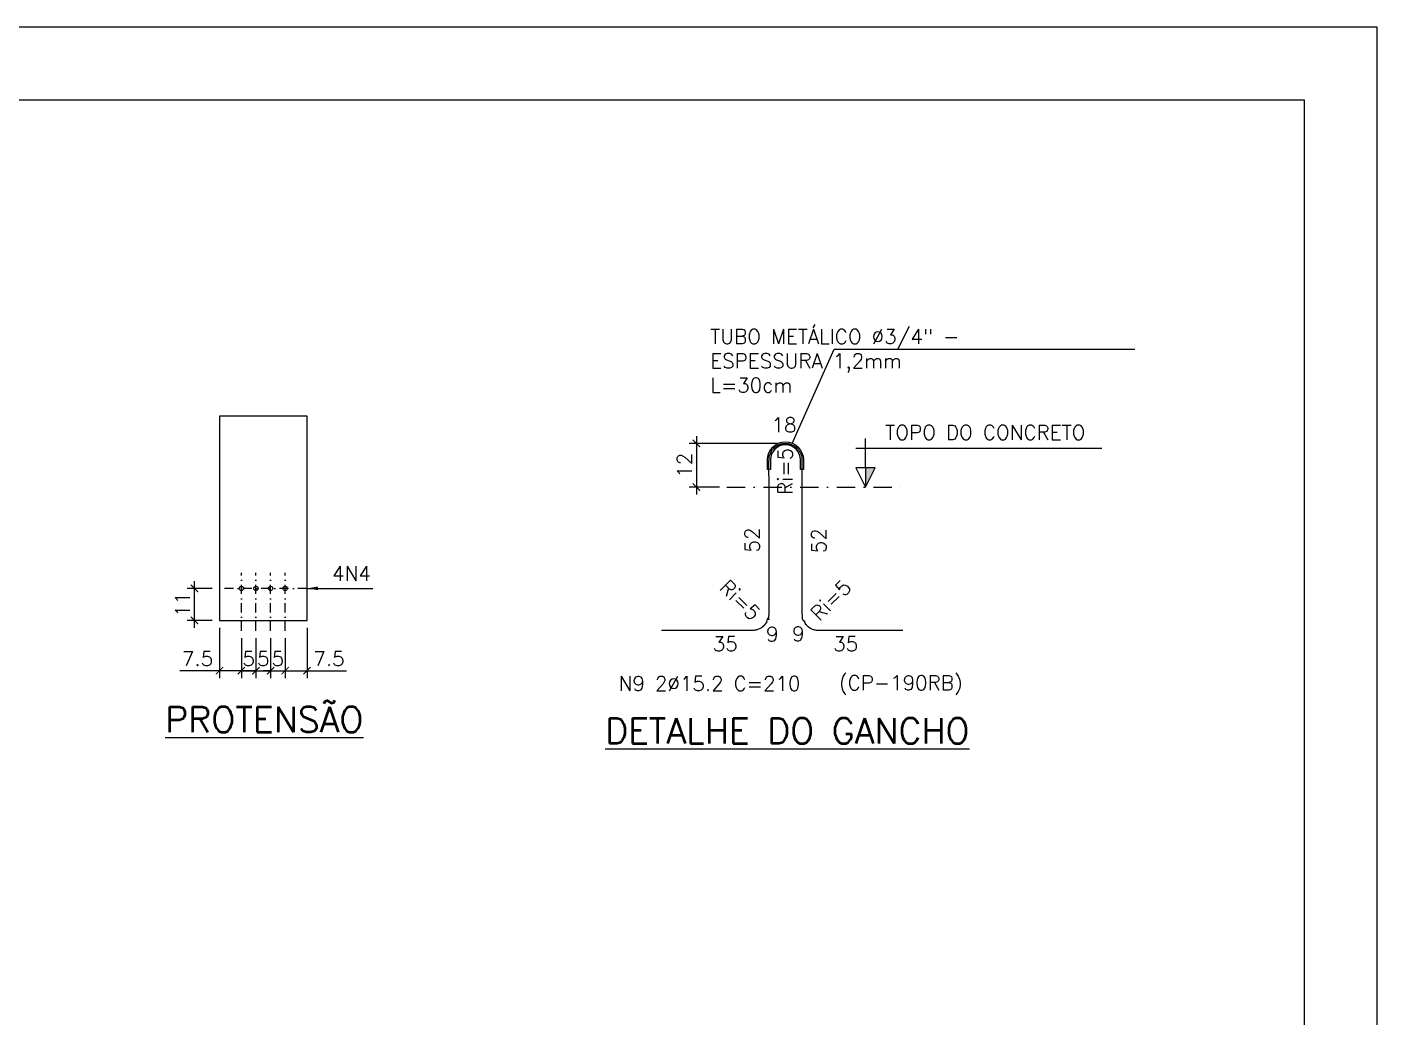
# Model space of a CAD drawing. Header units: centimetres. Extents: x 0 to 6700, y 10 to 1495.
# Drawn here: x 3475 to 4400, y 816 to 1495 of the extents above; entities that cross this region are included whole.
import ezdxf

# ---------------------------------------------------------------- set-up
doc = ezdxf.new("R2010")
doc.units = ezdxf.units.CM
doc.header["$LTSCALE"] = 50
doc.header["$MEASUREMENT"] = 0
doc.header["$PDMODE"] = 67
doc.linetypes.add('DASHDOT', pattern=[1, 0.5, -0.25, 0, -0.25])
for name, color, linetype in [('COTAS-PRECON', 1, 'Continuous'), ('FERROS-PRECON', 4, 'Continuous'), ('FORMATO-PRECON', 2, 'Continuous'), ('HACHURAS-PRECON', 1, 'Continuous'), ('LINHA CENTRO-PRECON', 1, 'DASHDOT'), ('LINHA-01-PRECON', 1, 'Continuous'), ('LINHA-02-PRECON', 2, 'Continuous'), ('LINHA-04-PRECON', 4, 'Continuous'), ('X1', 2, 'Continuous')]:
    doc.layers.add(name, color=color, linetype=linetype)
doc.styles.add('PRECON-ROMANS', font='romans.shx')
doc.styles.get("Standard").update_dxf_attribs({"font": 'romans.shx'})
doc.dimstyles.new('ESC50-25', dxfattribs={"dimscale": 50, "dimtxt": 0.2, "dimasz": 0.1, "dimexe": 0.1, "dimexo": 0.1, "dimgap": 0.065, "dimtad": 1, "dimdec": 1, "dimlfac": 0.5, "dimzin": 12, "dimdsep": 46, "dimtxsty": 'Standard', "dimblk": 'ARCHTICK', "dimcen": 0.09, "dimdle": 0.1, "dimclrd": 256, "dimclre": 256, "dimclrt": 2, "dimaunit": 1, "dimazin": 0, "dimtfac": 1, "dimtdec": 1, "dimtix": 1, "dimtmove": 1, "dimatfit": 3, "dimfxl": 1, "dimtolj": 1, "dimtzin": 0, "dimlwd": -1, "dimlwe": -1, "dimarcsym": 0})
doc.dimstyles.new('ESC50-50', dxfattribs={"dimscale": 50, "dimtxt": 0.2, "dimasz": 0.15, "dimexe": 0.15, "dimexo": 0.15, "dimgap": 0.08, "dimtad": 1, "dimdec": 1, "dimzin": 12, "dimdsep": 46, "dimtxsty": 'Standard', "dimblk": 'ARCHTICK', "dimcen": 0.09, "dimdle": 0.15, "dimclrd": 256, "dimclre": 256, "dimclrt": 2, "dimazin": 3, "dimtfac": 1, "dimtdec": 1, "dimtix": 1, "dimtmove": 2, "dimatfit": 2, "dimfxl": 0.15, "dimtolj": 1, "dimtzin": 0, "dimarcsym": 0})

# ---------------------------------------------------------------- blocks, each defined once
blk = doc.blocks.new('A$C12EB5E76')
at = {"layer": 'FORMATO-PRECON'}
blk.add_lwpolyline([(-114.7, 1254.3), (-114.7, 4224.3), (4085.3, 4224.3), (4085.3, 1254.3)], close=True, dxfattribs=at)
at = {"layer": 'FORMATO-PRECON', "color": 6}
blk.add_lwpolyline([(135.3, 1354.3), (135.3, 4124.3), (3985.3, 4124.3), (3985.3, 1354.3)], close=True, dxfattribs=at)
blk = doc.blocks.new('*D32')
at = {"layer": 'Defpoints', "color": 0, "transparency": 16777216}
for p in [(3984.41, 1191.42), (3983.41, 1092.65), (3984.41, 1092.65)]:
    blk.add_point(p, dxfattribs=at)
at = {"layer": 'LINHA-01-PRECON', "color": 2, "transparency": 16777216, "insert": (3971.86, 1143.2), "char_height": 10, "attachment_point": 5, "rotation": 90}
blk.add_mtext('\\A1;52', dxfattribs=at)
blk = doc.blocks.new('_ArchTick')
at = {"color": 0, "linetype": 'ByBlock', "const_width": 0.15}
blk.add_lwpolyline([(-0.5, -0.5), (0.5, 0.5)], dxfattribs=at)
blk = doc.blocks.new('*D33')
at = {"layer": 'Defpoints', "color": 0, "transparency": 16777216}
for p in [(4017.22, 1081.38), (4017.22, 1081.38), (4054.68, 1081.38)]:
    blk.add_point(p, dxfattribs=at)
at = {"layer": 'LINHA-01-PRECON', "color": 2, "transparency": 16777216, "insert": (4035.95, 1071.97), "char_height": 10, "attachment_point": 5}
blk.add_mtext('\\A1;35', dxfattribs=at)
blk = doc.blocks.new('*D34')
at = {"layer": 'Defpoints', "color": 0, "transparency": 16777216}
for p in [(3934.68, 1081.38), (3972.14, 1081.38), (3972.14, 1081.38)]:
    blk.add_point(p, dxfattribs=at)
at = {"layer": 'LINHA-01-PRECON', "color": 2, "transparency": 16777216, "insert": (3953.41, 1071.97), "char_height": 10, "attachment_point": 5}
blk.add_mtext('\\A1;35', dxfattribs=at)
blk = doc.blocks.new('*D35')
at = {"layer": 'Defpoints', "color": 0, "transparency": 16777216}
for p in [(4004.95, 1191.42), (4004.95, 1092.65), (4005.95, 1092.65)]:
    blk.add_point(p, dxfattribs=at)
at = {"layer": 'LINHA-01-PRECON', "color": 2, "transparency": 16777216, "insert": (4017.51, 1142.73), "char_height": 10, "attachment_point": 5, "rotation": 90}
blk.add_mtext('\\A1;52', dxfattribs=at)
blk = doc.blocks.new('*D36')
at = {"layer": 'COTAS-PRECON', "transparency": 16777216}
for p, q in [((3933.68, 1214.42), (3933.68, 1174.38)), ((3989.68, 1209.42), (3928.68, 1209.42)), ((3949.58, 1179.38), (3928.68, 1179.38))]:
    blk.add_line(p, q, dxfattribs=at)
at = {"layer": 'Defpoints', "color": 0, "transparency": 16777216}
for p in [(3994.68, 1209.42), (3933.68, 1179.38), (3954.58, 1179.38)]:
    blk.add_point(p, dxfattribs=at)
at = {"layer": 'COTAS-PRECON', "transparency": 16777216, "xscale": 5, "yscale": 5, "zscale": 5}
for p, rotation in [((3933.68, 1209.42), 90), ((3933.68, 1179.38), 270)]:
    blk.add_blockref('_ArchTick', p, dxfattribs=dict(at, rotation=rotation))
at = {"layer": 'COTAS-PRECON', "color": 2, "transparency": 16777216, "insert": (3925.43, 1194.4), "char_height": 10, "attachment_point": 5, "rotation": 90}
blk.add_mtext('\\A1;12', dxfattribs=at)
blk = doc.blocks.new('*D101')
at = {"layer": 'COTAS-PRECON', "transparency": 16777216}
for p, q in [((3601.88, 1110.05), (3584.75, 1110.05)), ((3589.75, 1083.05), (3589.75, 1115.05)), ((3601.88, 1088.05), (3584.75, 1088.05))]:
    blk.add_line(p, q, dxfattribs=at)
at = {"layer": 'Defpoints', "color": 0, "transparency": 16777216}
for p in [(3589.75, 1110.05), (3606.88, 1110.05), (3606.88, 1088.05)]:
    blk.add_point(p, dxfattribs=at)
at = {"layer": 'COTAS-PRECON', "transparency": 16777216, "xscale": 5, "yscale": 5, "zscale": 5}
for p, rotation in [((3589.75, 1110.05), 90), ((3589.75, 1088.05), 270)]:
    blk.add_blockref('_ArchTick', p, dxfattribs=dict(at, rotation=rotation))
at = {"layer": 'COTAS-PRECON', "color": 2, "transparency": 16777216, "insert": (3581.5, 1099.05), "char_height": 10, "attachment_point": 5, "rotation": 90}
blk.add_mtext('\\A1;11', dxfattribs=at)
blk = doc.blocks.new('*D102')
at = {"layer": 'COTAS-PRECON', "transparency": 16777216}
for p, q in [((3621.88, 1076.01), (3621.88, 1048.63)), ((3631.88, 1076.01), (3631.88, 1048.63)), ((3621.88, 1053.63), (3616.88, 1053.63)), ((3621.88, 1053.63), (3631.88, 1053.63)), ((3631.88, 1053.63), (3636.88, 1053.63))]:
    blk.add_line(p, q, dxfattribs=at)
at = {"layer": 'Defpoints', "color": 0, "transparency": 16777216}
for p in [(3621.88, 1081.01), (3631.88, 1081.01), (3631.88, 1053.63)]:
    blk.add_point(p, dxfattribs=at)
at = {"layer": 'COTAS-PRECON', "transparency": 16777216, "xscale": 5, "yscale": 5, "zscale": 5}
blk.add_blockref('_ArchTick', (3621.88, 1053.63), dxfattribs=at)
at = {"layer": 'COTAS-PRECON', "transparency": 16777216, "xscale": 5, "yscale": 5, "zscale": 5, "rotation": 180}
blk.add_blockref('_ArchTick', (3631.88, 1053.63), dxfattribs=at)
at = {"layer": 'COTAS-PRECON', "color": 2, "transparency": 16777216, "insert": (3626.88, 1061.88), "char_height": 10, "attachment_point": 5}
blk.add_mtext('\\A1;5', dxfattribs=at)
blk = doc.blocks.new('*D103')
at = {"layer": 'COTAS-PRECON', "transparency": 16777216}
for p, q in [((3631.88, 1076.01), (3631.88, 1048.63)), ((3641.88, 1076.01), (3641.88, 1048.63)), ((3631.88, 1053.63), (3626.88, 1053.63)), ((3631.88, 1053.63), (3641.88, 1053.63)), ((3641.88, 1053.63), (3646.88, 1053.63))]:
    blk.add_line(p, q, dxfattribs=at)
at = {"layer": 'Defpoints', "color": 0, "transparency": 16777216}
for p in [(3631.88, 1081.01), (3641.88, 1081.01), (3641.88, 1053.63)]:
    blk.add_point(p, dxfattribs=at)
at = {"layer": 'COTAS-PRECON', "transparency": 16777216, "xscale": 5, "yscale": 5, "zscale": 5}
blk.add_blockref('_ArchTick', (3631.88, 1053.63), dxfattribs=at)
at = {"layer": 'COTAS-PRECON', "transparency": 16777216, "xscale": 5, "yscale": 5, "zscale": 5, "rotation": 180}
blk.add_blockref('_ArchTick', (3641.88, 1053.63), dxfattribs=at)
at = {"layer": 'COTAS-PRECON', "color": 2, "transparency": 16777216, "insert": (3636.88, 1061.88), "char_height": 10, "attachment_point": 5}
blk.add_mtext('\\A1;5', dxfattribs=at)
blk = doc.blocks.new('*D104')
at = {"layer": 'COTAS-PRECON', "transparency": 16777216}
for p, q in [((3641.88, 1076.01), (3641.88, 1048.63)), ((3651.88, 1076.01), (3651.88, 1048.63)), ((3641.88, 1053.63), (3636.88, 1053.63)), ((3641.88, 1053.63), (3651.88, 1053.63)), ((3651.88, 1053.63), (3656.88, 1053.63))]:
    blk.add_line(p, q, dxfattribs=at)
at = {"layer": 'Defpoints', "color": 0, "transparency": 16777216}
for p in [(3641.88, 1081.01), (3651.88, 1081.01), (3651.88, 1053.63)]:
    blk.add_point(p, dxfattribs=at)
at = {"layer": 'COTAS-PRECON', "transparency": 16777216, "xscale": 5, "yscale": 5, "zscale": 5}
blk.add_blockref('_ArchTick', (3641.88, 1053.63), dxfattribs=at)
at = {"layer": 'COTAS-PRECON', "transparency": 16777216, "xscale": 5, "yscale": 5, "zscale": 5, "rotation": 180}
blk.add_blockref('_ArchTick', (3651.88, 1053.63), dxfattribs=at)
at = {"layer": 'COTAS-PRECON', "color": 2, "transparency": 16777216, "insert": (3646.88, 1061.88), "char_height": 10, "attachment_point": 5}
blk.add_mtext('\\A1;5', dxfattribs=at)
blk = doc.blocks.new('*D105')
at = {"layer": 'COTAS-PRECON', "transparency": 16777216}
for p, q in [((3666.88, 1083.05), (3666.88, 1048.63)), ((3651.88, 1076.01), (3651.88, 1048.63)), ((3646.88, 1053.63), (3671.88, 1053.63))]:
    blk.add_line(p, q, dxfattribs=at)
at = {"layer": 'Defpoints', "color": 0, "transparency": 16777216}
for p in [(3666.88, 1088.05), (3651.88, 1081.01), (3666.88, 1053.63)]:
    blk.add_point(p, dxfattribs=at)
at = {"layer": 'COTAS-PRECON', "transparency": 16777216, "xscale": 5, "yscale": 5, "zscale": 5, "rotation": 180}
blk.add_blockref('_ArchTick', (3651.88, 1053.63), dxfattribs=at)
at = {"layer": 'COTAS-PRECON', "transparency": 16777216, "xscale": 5, "yscale": 5, "zscale": 5}
blk.add_blockref('_ArchTick', (3666.88, 1053.63), dxfattribs=at)
at = {"layer": 'COTAS-PRECON', "color": 2, "transparency": 16777216, "insert": (3681.92, 1061.88), "char_height": 10, "attachment_point": 5}
blk.add_mtext('\\A1;7.5', dxfattribs=at)
blk = doc.blocks.new('*D106')
at = {"layer": 'COTAS-PRECON', "transparency": 16777216}
for p, q in [((3606.88, 1083.05), (3606.88, 1048.63)), ((3621.88, 1076.01), (3621.88, 1048.63)), ((3626.88, 1053.63), (3601.88, 1053.63))]:
    blk.add_line(p, q, dxfattribs=at)
at = {"layer": 'Defpoints', "color": 0, "transparency": 16777216}
for p in [(3606.88, 1088.05), (3621.88, 1081.01), (3606.88, 1053.63)]:
    blk.add_point(p, dxfattribs=at)
at = {"layer": 'COTAS-PRECON', "transparency": 16777216, "xscale": 5, "yscale": 5, "zscale": 5, "rotation": 180}
blk.add_blockref('_ArchTick', (3606.88, 1053.63), dxfattribs=at)
at = {"layer": 'COTAS-PRECON', "transparency": 16777216, "xscale": 5, "yscale": 5, "zscale": 5}
blk.add_blockref('_ArchTick', (3621.88, 1053.63), dxfattribs=at)
at = {"layer": 'COTAS-PRECON', "color": 2, "transparency": 16777216, "insert": (3591.85, 1061.88), "char_height": 10, "attachment_point": 5}
blk.add_mtext('\\A1;7.5', dxfattribs=at)

msp = doc.modelspace()

# ---------------------------------------------------------------- hatches: boundary and pattern name
at = {"layer": 'HACHURAS-PRECON'}
msp.add_hatch(color=256, dxfattribs=at).paths.add_polyline_path([(4049.51, 1192.705), (4056.173, 1192.705), (4049.51, 1179.377)])

# ---------------------------------------------------------------- linework, layer by layer
at = {"layer": 'COTAS-PRECON', "linetype": 'DASHDOT', "ltscale": 0.25}
for p, q in [((3621.883, 1081.01), (3621.883, 1120.755)), ((3631.883, 1081.01), (3631.883, 1120.755)), ((3641.883, 1081.01), (3641.883, 1120.755)), ((3651.883, 1081.01), (3651.883, 1120.755)), ((3666.883, 1110.051), (3606.883, 1110.051))]:
    msp.add_line(p, q, dxfattribs=at)
at = {"layer": 'COTAS-PRECON'}
for p, q in [((3606.883, 1053.635), (3579.807, 1053.635)), ((3666.883, 1053.635), (3693.959, 1053.635))]:
    msp.add_line(p, q, dxfattribs=at)
at = {"layer": 'HACHURAS-PRECON'}
msp.add_line((4049.51, 1192.705), (4049.51, 1179.377), dxfattribs=at)
at = {"layer": 'LINHA CENTRO-PRECON', "color": 1, "ltscale": 0.5}
msp.add_line((3954.576, 1179.377), (4076.899, 1179.377), dxfattribs=at)
at = {"layer": 'LINHA-01-PRECON'}
for p, q in [((4049.51, 1192.362), (4049.51, 1212.697)), ((4042.846, 1206.033), (4211.366, 1206.033)), ((4056.173, 1192.705), (4042.846, 1192.705)), ((4042.846, 1192.705), (4049.51, 1179.377)), ((4049.51, 1179.377), (4056.173, 1192.705))]:
    msp.add_line(p, q, dxfattribs=at)
msp.add_lwpolyline([(4006.953, 1191.417), (4004.953, 1191.417), (4004.953, 1198.147, 1), (3984.413, 1198.147), (3984.413, 1191.417), (3982.413, 1191.417), (3982.413, 1198.147, -1), (4006.953, 1198.147)], format="xyb", close=True, dxfattribs=at)
at = {"layer": 'LINHA-02-PRECON'}
for p, q in [((3666.883, 1228.051), (3606.883, 1228.051)), ((3606.883, 1228.051), (3606.883, 1088.051)), ((3666.883, 1088.051), (3666.883, 1228.051)), ((3606.883, 1088.051), (3666.883, 1088.051))]:
    msp.add_line(p, q, dxfattribs=at)
at = {"layer": 'LINHA-04-PRECON'}
for centre in [(3621.883, 1110.051), (3631.883, 1110.051), (3641.883, 1110.051), (3651.883, 1110.051)]:
    msp.add_circle(centre, 1.5, dxfattribs=at)
at = {"layer": 'LINHA-04-PRECON', "color": 4, "linetype": 'Continuous'}
msp.add_rational_spline([(3909.641, 1081.377), (3943.413, 1081.377), (3972.143, 1081.377), (3976.811, 1081.377), (3980.112, 1084.678), (3983.413, 1087.979), (3983.413, 1092.647), (3983.413, 1173.377), (3983.413, 1198.147), (3983.413, 1202.815), (3986.713, 1206.116), (3990.014, 1209.417), (3994.683, 1209.417), (3999.351, 1209.417), (4002.652, 1206.116), (4005.953, 1202.815), (4005.953, 1198.147), (4005.953, 1173.377), (4005.953, 1092.647), (4005.953, 1087.979), (4009.253, 1084.678), (4012.554, 1081.377), (4017.223, 1081.377), (4045.953, 1081.377), (4075.031, 1081.377)], [1, 1, 1, 0.923879532511, 1, 0.923879532511, 1, 1, 1, 0.923879532511, 1, 0.923879532511, 1, 0.923879532511, 1, 0.923879532511, 1, 1, 1, 0.923879532511, 1, 0.923879532511, 1, 1, 1], degree=2, knots=[0, 0, 0, 1, 1, 1.7853982, 1.7853982, 2.5707963, 2.5707963, 3.5707963, 3.5707963, 4.3561945, 4.3561945, 5.1415927, 5.1415927, 5.9269908, 5.9269908, 6.712389, 6.712389, 7.712389, 7.712389, 8.4977871, 8.4977871, 9.2831853, 9.2831853, 10.2831853, 10.2831853, 10.2831853], dxfattribs=at)

# ---------------------------------------------------------------- block references
at = {"layer": 'COTAS-PRECON', "xscale": 0.5000000000000071, "yscale": 0.5000000000000071, "zscale": 0.5000000000000071}
msp.add_blockref('A$C12EB5E76', (2357.345, -617.411), dxfattribs=at)

# ---------------------------------------------------------------- texts
at = {"color": 2, "char_height": 10, "attachment_point": 5}
for s, insert in [('\\A1;\\pxql;TUBO METÁLICO %%C3/4" - \\PESPESSURA 1,2mm\\PL=30cm', (4031.89, 1265.915)), ('\\A1;18', (3993.691, 1222.03)), ('\\A1;TOPO DO CONCRETO', (4131.654, 1216.928)), ('\\A1;9', (3985.691, 1078.669)), ('\\A1;9', (4003.565, 1078.919))]:
    msp.add_mtext(s, dxfattribs=dict(at, insert=insert))
at = {"color": 2, "insert": (3994.533, 1190.262), "char_height": 10, "width": 86.55327, "attachment_point": 5, "rotation": 90}
msp.add_mtext('\\A1;Ri=5', dxfattribs=at)
at = {"layer": 'COTAS-PRECON', "insert": (4073.686, 1043.661), "char_height": 9.98669, "attachment_point": 5}
msp.add_mtext('\\A1;(CP-190RB)', dxfattribs=at)
at = {"layer": 'FERROS-PRECON', "color": 2, "linetype": 'Continuous', "char_height": 10, "width": 58.57143}
for insert, attachment_point, rotation in [((3978.472, 1094.169), 3, 315), ((4010.893, 1094.169), 1, 45)]:
    msp.add_mtext('Ri=5', dxfattribs=dict(at, insert=insert, attachment_point=attachment_point, rotation=rotation))
at = {"layer": 'LINHA-01-PRECON', "color": 2, "attachment_point": 5}
for s, insert, char_height in [('\\A1;4N4', (3697.315, 1120.284), 10), ('\\A1;{\\L\\C4;PROTENSÃO}', (3637.628, 1020.224), 17.5), ('\\A1;{\\L\\C4;DETALHE DO GANCHO}', (3995.988, 1012.403), 17.5)]:
    msp.add_mtext(s, dxfattribs=dict(at, insert=insert, char_height=char_height))
at = {"layer": 'X1', "style": 'PRECON-ROMANS'}
msp.add_text('N9 2%%C15.2 C=210', height=9.98669, dxfattribs=at).set_placement((3880.433, 1039.814))

# ---------------------------------------------------------------- dimensions: what is measured, and where the dimension line sits
at = {"layer": 'COTAS-PRECON'}
dim = msp.add_linear_dim(base=(3933.678, 1179.377), p1=(3994.683, 1209.417), p2=(3954.576, 1179.377), angle=90, text='12', dimstyle='ESC50-25', dxfattribs=at)
dim.commit()
dim.dimension.update_dxf_attribs({"geometry": '*D36', "text_midpoint": (3933.678, 1194.397), "dimtype": 160})
dim = msp.add_linear_dim(base=(3589.755, 1110.051), p1=(3606.883, 1088.051), p2=(3606.883, 1110.051), angle=90, dimstyle='ESC50-25', dxfattribs=at)
dim.commit()
dim.dimension.update_dxf_attribs({"geometry": '*D101', "text_midpoint": (3581.505, 1099.051)})
dim = msp.add_linear_dim(base=(3606.883, 1053.635), p1=(3621.883, 1081.01), p2=(3606.883, 1088.051), angle=180, dimstyle='ESC50-25', override={"dimtmove": 2}, dxfattribs=at)
dim.commit()
dim.dimension.update_dxf_attribs({"geometry": '*D106', "text_midpoint": (3591.846, 1061.885), "dimtype": 160})
dim = msp.add_linear_dim(base=(3666.883, 1053.635), p1=(3651.883, 1081.01), p2=(3666.883, 1088.051), dimstyle='ESC50-25', override={"dimtmove": 2}, dxfattribs=at)
dim.commit()
dim.dimension.update_dxf_attribs({"geometry": '*D105', "text_midpoint": (3681.92, 1061.885), "dimtype": 160})
for base, p1, p2, picture, middle in [((3631.883, 1053.635), (3621.883, 1081.01), (3631.883, 1081.01), '*D102', (3626.883, 1061.885)), ((3641.883, 1053.635), (3631.883, 1081.01), (3641.883, 1081.01), '*D103', (3636.883, 1061.885)), ((3651.883, 1053.635), (3641.883, 1081.01), (3651.883, 1081.01), '*D104', (3646.883, 1061.885))]:
    dim = msp.add_linear_dim(base=base, p1=p1, p2=p2, dimstyle='ESC50-25', override={"dimtmove": 2}, dxfattribs=at)
    dim.commit()
    dim.dimension.update_dxf_attribs({"geometry": picture, "text_midpoint": middle})
at = {"layer": 'LINHA-01-PRECON'}
for base, p1, p2, angle, text, picture, middle in [((3984.413, 1092.647), (3984.413, 1191.417), (3983.413, 1092.647), 90, '52', '*D32', (3971.859, 1143.2)), ((4004.953, 1092.647), (4004.953, 1191.417), (4005.953, 1092.647), 90, '52', '*D35', (4017.506, 1142.731)), ((3972.143, 1081.377), (3934.683, 1081.377), (3972.143, 1081.377), 180, '35', '*D34', (3953.413, 1071.967))]:
    dim = msp.add_linear_dim(base=base, p1=p1, p2=p2, angle=angle, text=text, dimstyle='ESC50-25', override={"dimse1": 1, "dimse2": 1, "dimsd1": 1, "dimsd2": 1, "dimtmove": 2}, dxfattribs=at)
    dim.commit()
    dim.dimension.update_dxf_attribs({"geometry": picture, "text_midpoint": middle, "dimtype": 160})
dim = msp.add_linear_dim(base=(4017.223, 1081.377), p1=(4054.683, 1081.377), p2=(4017.223, 1081.377), text='35', dimstyle='ESC50-25', override={"dimse1": 1, "dimse2": 1, "dimsd1": 1, "dimsd2": 1, "dimtmove": 2}, dxfattribs=at)
dim.commit()
dim.dimension.update_dxf_attribs({"geometry": '*D33', "text_midpoint": (4035.953, 1071.967), "dimtype": 160})

# ---------------------------------------------------------------- leaders
at = {"layer": 'COTAS-PRECON'}
msp.add_leader([(3666.883, 1110.051), (3711.897, 1110.051)], dimstyle='ESC50-50', override={"dimgap": 0.08, "dimtad": 0}, dxfattribs=at)
at = {"layer": 'LINHA-01-PRECON'}
msp.add_leader([(3999.351, 1209.417), (4028.099, 1273.894), (4234.075, 1273.894)], dimstyle='ESC50-50', override={"dimscale": 1, "dimtad": 0}, dxfattribs=at)

doc.saveas('drawing.dxf')
